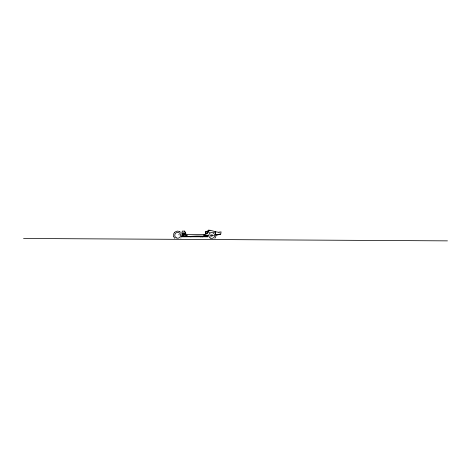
<?xml version="1.0" encoding="UTF-8"?>
<svg xmlns="http://www.w3.org/2000/svg" width="471" height="471" viewBox="0 0 471 471"><rect width="100%" height="100%" fill="white"/><g stroke="black" fill="none" stroke-linecap="round" stroke-linejoin="round"><path stroke-width="0.35" stroke-dasharray="2.35 1.77" d="M210.066 236.53L213.622 235.777M213.763 235.653L210.178 236.342M213.805 235.294L210.213 235.977M210.219 234.952L213.145 234.493M210.031 235.312L213.186 234.811M210.119 235.688L213.704 235.117M178.35 234.87L179.575 234.87M178.697 234.87L179.545 234.994"/><path stroke-width="0.71" d="M207.24 235.771L207.228 236.748M215.588 233.439L215.588 233.11M182.66 234.87L185.574 234.758M182.142 234.087L182.236 231.12L184.626 231.12L185.939 234.028M205.792 233.428L205.892 231.655M205.756 233.192L205.862 231.491M205.909 231.385L207.729 231.243L208.571 230.136M203.931 235.953L204.09 234.587M205.35 233.969L205.427 233.528M205.391 233.981L207.022 233.946M215.889 236.101L215.441 237.466M207.028 233.31L205.644 233.428M182.783 234.823L182.989 234.917A0.971 0.618 89.8 0 1 183.254 235.164L183.349 235.335M173.675 234.075L173.675 236.513M173.817 233.687L174.323 232.792M207.275 232.274L207.746 231.208M208.259 231.302L207.364 232.821A3.521 3.191 -73.9 0 0 207.216 233.451M215.229 237.82L214.847 238.308M181.07 237.796L180.805 238.114M174.447 232.627L174.876 232.179M208.406 231.161L210.013 230.254L215.147 231.579M175.194 231.92L177.284 231.114L179.304 231.414M185.874 234.058L184.502 231.12M203.637 236.448L204.473 236.189M203.696 236.572L204.532 236.377M202.936 236.695L202.919 236.701A2.237 2.22 -5.8 0 1 202.465 236.754L202.3 236.772M220.74 234.246L218.462 234.717M218.473 234.717L216.901 235.035M216.943 235.023L215.553 235.3L215.588 231.732M215.588 234.947L220.787 233.899L221.076 231.873L219.392 232.138M186.469 235.394L184.997 235.494M207.952 235.312L202.924 236.112A2.014 1.908 -66.4 0 1 202.583 236.136L198.897 236.036A13.117 1.601 0 0 0 196.731 236.024L188.995 236.43M208.023 235.63L201.211 236.707A3.591 3.591 0 0 1 200.652 236.754M207.24 236.142L208.023 236.018M219.245 232.162L218.532 232.25M202.73 236.466L202.63 236.483A2.172 2.061 -62.6 0 1 202.347 236.507L198.862 236.413A12.217 1.49 0 0 0 196.778 236.407L190.078 236.754M202.954 236.76L202.624 236.772M205.815 236.301L205.456 236.324M204.82 236.36L205.35 236.33M218.332 232.262L215.636 231.75M201.205 236.76L200.622 236.754L202.124 236.495M182.83 233.216L184.179 233.074L183.843 233.339M182.819 233.492L184.314 233.451M207.581 232.274L209.883 232.274M213.504 232.274L215.588 232.274M185.974 234.587L186.963 234.587M205.315 234.587L187.582 234.587A1.643 1.189 49.9 0 1 187.152 235.164M182.777 234.746L185.486 234.746M181.576 234.87L184.279 234.87M181.565 235.5L183.908 235.5M181.588 236.448L188.647 236.448M203.507 236.642L205.957 236.642M182.041 236.772L184.603 236.772M184.762 236.772L207.181 236.772M207.411 236.772L207.899 236.772M23.55 238.467L447.45 240.864M208.777 230.148C210.107 229.689 206.481 233.015 208.047 230.937A4.339 4.327 58.6 0 1 208.6 230.242M209.495 230.201L210.013 230.254M183.443 233.133A3.338 3.297 57.8 0 1 183.649 233.174L184.026 233.216M183.649 233.174L183.867 233.233A1.86 1.837 57.8 0 1 184.055 233.304L184.102 233.328M179.492 231.496L180.199 231.92M174.876 238.403L173.74 236.707M183.419 235.5L184.279 236.448M180.805 232.474L181.3 233.133M205.957 236.295L205.957 236.73M206.94 233.304A4.816 4.739 53.3 0 1 207.281 232.274M187.058 235.235A3.591 2.585 48.6 0 1 186.498 235.382M181.688 236.748A0.865 0.865 0 0 1 181.476 236.678M210.266 238.032A2.944 2.944 0 0 0 214.676 235.482A2.944 2.944 0 0 0 210.266 232.939A2.944 2.944 0 0 0 210.266 238.032M176.225 237.837A2.944 2.944 0 0 0 180.634 235.294A2.944 2.944 0 0 0 176.225 232.745A2.944 2.944 0 0 0 176.225 237.837"/></g></svg>
